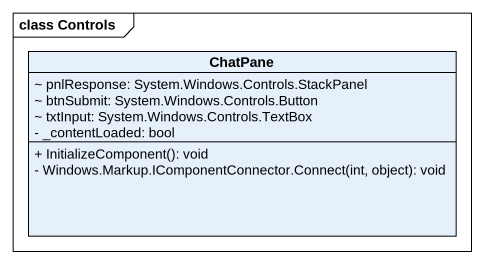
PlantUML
@startuml
mainframe class Controls
hide circle
hide empty members
skinparam classAttributeIconSize 0
class ChatPane {
  ~ pnlResponse: System.Windows.Controls.StackPanel
  ~ btnSubmit: System.Windows.Controls.Button
  ~ txtInput: System.Windows.Controls.TextBox
  - _contentLoaded: bool
  + InitializeComponent(): void
  - Windows.Markup.IComponentConnector.Connect(int, object): void
}
@enduml
